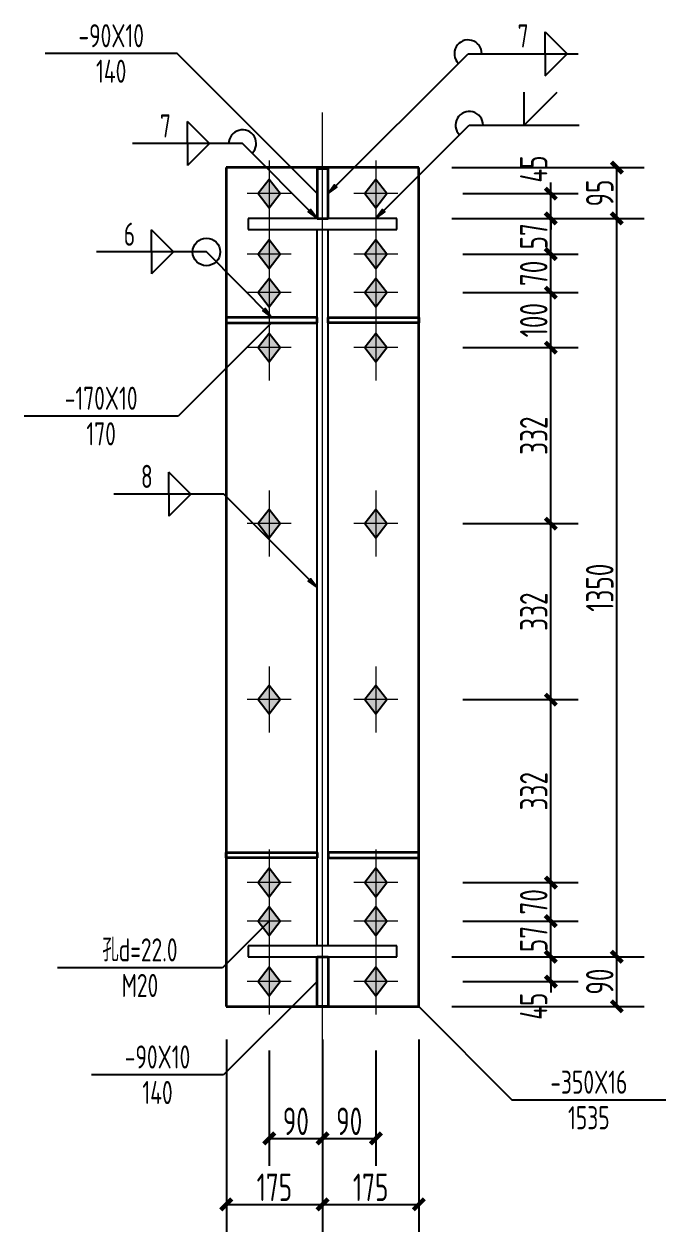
# Model space of a CAD drawing. Extents: x 69728788 to 150676229, y 15322671 to 43663798.
# Drawn here: x 75128765 to 75134599, y 19551606 to 19562585 of the extents above; entities that cross this region are included whole.
import ezdxf
from ezdxf.enums import TextEntityAlignment as Align

# ---------------------------------------------------------------- set-up
doc = ezdxf.new("R2010")
doc.units = 0
doc.header["$LTSCALE"] = 1000
doc.header["$MEASUREMENT"] = 0
doc.linetypes.add('线型6', pattern=[8.75, 5, -1.25, 1.25, -1.25])
doc.layers.get('0').update_dxf_attribs({"linetype": 'CONTINUOUS'})
doc.layers.get('DEFPOINTS').update_dxf_attribs({"linetype": 'CONTINUOUS'})
for name, color, linetype in [('10', 7, 'CONTINUOUS'), ('尺寸标注', 253, 'CONTINUOUS'), ('焊缝标注', 253, 'CONTINUOUS'), ('螺栓孔标注', 253, 'CONTINUOUS'), ('钢板标注', 253, 'CONTINUOUS')]:
    doc.layers.add(name, color=color, linetype=linetype)
doc.layers.add('20', color=2, linetype='CONTINUOUS', lineweight=35)
doc.styles.add('PkpmHz', font='Pkpmeng', dxfattribs={"width": 0.7, "bigfont": 'hztxt'})
doc.dimstyles.new('Pkpm_1.00', dxfattribs={"dimtxt": 250, "dimasz": 100, "dimexe": 250, "dimexo": 0.0625, "dimgap": 30, "dimtad": 1, "dimdec": 0, "dimrnd": 5, "dimzin": 0, "dimdsep": 46, "dimtxsty": 'PkpmHz', "dimblk1": 'ARCHTICK', "dimblk2": 'ARCHTICK', "dimsah": 1, "dimcen": 0.09, "dimadec": 0, "dimazin": 0, "dimtfac": 1, "dimtdec": 0, "dimtmove": 2, "dimatfit": 1, "dimfxl": 1, "dimtolj": 1, "dimtzin": 0, "dimarcsym": 0})

# ---------------------------------------------------------------- blocks, each defined once
blk = doc.blocks.new('_ArchTick')
at = {"color": 0, "linetype": 'ByBlock', "const_width": 0.4}
blk.add_lwpolyline([(-0.5, -0.5), (0.5, 0.5)], dxfattribs=at)
blk = doc.blocks.new('*D696')
at = {"layer": 'DEFPOINTS', "color": 0, "linetype": 'Continuous'}
for p in [(75132353, 19561044), (75133553, 19561044), (75132353, 19560819)]:
    blk.add_point(p, dxfattribs=at)
at = {"layer": '尺寸标注', "color": 0, "linetype": 'Continuous', "lineweight": -2}
for p, q in [((75133553, 19561044), (75133553, 19561144)), ((75132753, 19561044), (75133803, 19561044)), ((75133553, 19560819), (75133553, 19561044)), ((75132753, 19560819), (75133803, 19560819)), ((75133553, 19560819), (75133553, 19560719))]:
    blk.add_line(p, q, dxfattribs=at)
at = {"layer": '尺寸标注', "color": 0, "linetype": 'Continuous', "lineweight": -2, "xscale": 100, "yscale": 100, "zscale": 100}
for p, rotation in [((75133553, 19561044), 270), ((75133553, 19560819), 90)]:
    blk.add_blockref('_ArchTick', p, dxfattribs=dict(at, rotation=rotation))
at = {"layer": '尺寸标注', "color": 0, "linetype": 'Continuous', "insert": (75133397, 19561268), "char_height": 250, "attachment_point": 5, "rotation": 90, "style": 'PkpmHz'}
blk.add_mtext('\\A1;45', dxfattribs=at)
blk = doc.blocks.new('*D697')
at = {"layer": 'DEFPOINTS', "color": 0, "linetype": 'Continuous'}
for p in [(75132353, 19560819), (75133553, 19560819), (75132353, 19560494)]:
    blk.add_point(p, dxfattribs=at)
at = {"layer": '尺寸标注', "color": 0, "linetype": 'Continuous', "lineweight": -2}
for p, q in [((75132753, 19560819), (75133803, 19560819)), ((75133553, 19560494), (75133553, 19560819)), ((75132753, 19560494), (75133803, 19560494))]:
    blk.add_line(p, q, dxfattribs=at)
at = {"layer": '尺寸标注', "color": 0, "linetype": 'Continuous', "lineweight": -2, "xscale": 100, "yscale": 100, "zscale": 100}
for p, rotation in [((75133553, 19560819), 90), ((75133553, 19560494), 270)]:
    blk.add_blockref('_ArchTick', p, dxfattribs=dict(at, rotation=rotation))
at = {"layer": '尺寸标注', "color": 0, "linetype": 'Continuous', "insert": (75133398, 19560656), "char_height": 250, "attachment_point": 5, "rotation": 90, "style": 'PkpmHz'}
blk.add_mtext('\\A1;57', dxfattribs=at)
blk = doc.blocks.new('*D698')
at = {"layer": 'DEFPOINTS', "color": 0, "linetype": 'Continuous'}
for p in [(75132353, 19560144), (75133553, 19560144), (75132353, 19559644)]:
    blk.add_point(p, dxfattribs=at)
at = {"layer": '尺寸标注', "color": 0, "linetype": 'Continuous', "lineweight": -2}
for p, q in [((75132753, 19560144), (75133803, 19560144)), ((75133553, 19559644), (75133553, 19560144)), ((75132753, 19559644), (75133803, 19559644))]:
    blk.add_line(p, q, dxfattribs=at)
at = {"layer": '尺寸标注', "color": 0, "linetype": 'Continuous', "lineweight": -2, "xscale": 100, "yscale": 100, "zscale": 100}
for p, rotation in [((75133553, 19560144), 90), ((75133553, 19559644), 270)]:
    blk.add_blockref('_ArchTick', p, dxfattribs=dict(at, rotation=rotation))
at = {"layer": '尺寸标注', "color": 0, "linetype": 'Continuous', "insert": (75133398, 19559894), "char_height": 250, "attachment_point": 5, "rotation": 90, "style": 'PkpmHz'}
blk.add_mtext('\\A1;100', dxfattribs=at)
blk = doc.blocks.new('*D699')
at = {"layer": 'DEFPOINTS', "color": 0, "linetype": 'Continuous'}
for p in [(75132353, 19560494), (75133553, 19560494), (75132353, 19560144)]:
    blk.add_point(p, dxfattribs=at)
at = {"layer": '尺寸标注', "color": 0, "linetype": 'Continuous', "lineweight": -2}
for p, q in [((75132753, 19560494), (75133803, 19560494)), ((75133553, 19560144), (75133553, 19560494)), ((75132753, 19560144), (75133803, 19560144))]:
    blk.add_line(p, q, dxfattribs=at)
at = {"layer": '尺寸标注', "color": 0, "linetype": 'Continuous', "lineweight": -2, "xscale": 100, "yscale": 100, "zscale": 100}
for p, rotation in [((75133553, 19560494), 90), ((75133553, 19560144), 270)]:
    blk.add_blockref('_ArchTick', p, dxfattribs=dict(at, rotation=rotation))
at = {"layer": '尺寸标注', "color": 0, "linetype": 'Continuous', "insert": (75133398, 19560319), "char_height": 250, "attachment_point": 5, "rotation": 90, "style": 'PkpmHz'}
blk.add_mtext('\\A1;70', dxfattribs=at)
blk = doc.blocks.new('*D700')
at = {"layer": 'DEFPOINTS', "color": 0, "linetype": 'Continuous'}
for p in [(75132353, 19554106), (75133553, 19554106), (75132353, 19553881)]:
    blk.add_point(p, dxfattribs=at)
at = {"layer": '尺寸标注', "color": 0, "linetype": 'Continuous', "lineweight": -2}
for p, q in [((75133553, 19554106), (75133553, 19554206)), ((75132753, 19554106), (75133803, 19554106)), ((75133553, 19553881), (75133553, 19554106)), ((75132753, 19553881), (75133803, 19553881)), ((75133553, 19553881), (75133553, 19553781))]:
    blk.add_line(p, q, dxfattribs=at)
at = {"layer": '尺寸标注', "color": 0, "linetype": 'Continuous', "lineweight": -2, "xscale": 100, "yscale": 100, "zscale": 100}
for p, rotation in [((75133553, 19554106), 270), ((75133553, 19553881), 90)]:
    blk.add_blockref('_ArchTick', p, dxfattribs=dict(at, rotation=rotation))
at = {"layer": '尺寸标注', "color": 0, "linetype": 'Continuous', "insert": (75133397, 19553657), "char_height": 250, "attachment_point": 5, "rotation": 90, "style": 'PkpmHz'}
blk.add_mtext('\\A1;45', dxfattribs=at)
blk = doc.blocks.new('*D701')
at = {"layer": 'DEFPOINTS', "color": 0, "linetype": 'Continuous'}
for p in [(75132353, 19554431), (75133553, 19554431), (75132353, 19554106)]:
    blk.add_point(p, dxfattribs=at)
at = {"layer": '尺寸标注', "color": 0, "linetype": 'Continuous', "lineweight": -2}
for p, q in [((75132753, 19554431), (75133803, 19554431)), ((75133553, 19554106), (75133553, 19554431)), ((75132753, 19554106), (75133803, 19554106))]:
    blk.add_line(p, q, dxfattribs=at)
at = {"layer": '尺寸标注', "color": 0, "linetype": 'Continuous', "lineweight": -2, "xscale": 100, "yscale": 100, "zscale": 100}
for p, rotation in [((75133553, 19554431), 90), ((75133553, 19554106), 270)]:
    blk.add_blockref('_ArchTick', p, dxfattribs=dict(at, rotation=rotation))
at = {"layer": '尺寸标注', "color": 0, "linetype": 'Continuous', "insert": (75133398, 19554268), "char_height": 250, "attachment_point": 5, "rotation": 90, "style": 'PkpmHz'}
blk.add_mtext('\\A1;57', dxfattribs=at)
blk = doc.blocks.new('*D702')
at = {"layer": 'DEFPOINTS', "color": 0, "linetype": 'Continuous'}
for p in [(75132353, 19554781), (75133553, 19554781), (75132353, 19554431)]:
    blk.add_point(p, dxfattribs=at)
at = {"layer": '尺寸标注', "color": 0, "linetype": 'Continuous', "lineweight": -2}
for p, q in [((75132753, 19554781), (75133803, 19554781)), ((75133553, 19554431), (75133553, 19554781)), ((75132753, 19554431), (75133803, 19554431))]:
    blk.add_line(p, q, dxfattribs=at)
at = {"layer": '尺寸标注', "color": 0, "linetype": 'Continuous', "lineweight": -2, "xscale": 100, "yscale": 100, "zscale": 100}
for p, rotation in [((75133553, 19554781), 90), ((75133553, 19554431), 270)]:
    blk.add_blockref('_ArchTick', p, dxfattribs=dict(at, rotation=rotation))
at = {"layer": '尺寸标注', "color": 0, "linetype": 'Continuous', "insert": (75133398, 19554606), "char_height": 250, "attachment_point": 5, "rotation": 90, "style": 'PkpmHz'}
blk.add_mtext('\\A1;70', dxfattribs=at)
blk = doc.blocks.new('*D703')
at = {"layer": 'DEFPOINTS', "color": 0, "linetype": 'Continuous'}
for p in [(75132353, 19559644), (75133553, 19559644), (75132353, 19558044)]:
    blk.add_point(p, dxfattribs=at)
at = {"layer": '尺寸标注', "color": 0, "linetype": 'Continuous', "lineweight": -2}
for p, q in [((75132753, 19559644), (75133803, 19559644)), ((75133553, 19558044), (75133553, 19559644)), ((75132753, 19558044), (75133803, 19558044))]:
    blk.add_line(p, q, dxfattribs=at)
at = {"layer": '尺寸标注', "color": 0, "linetype": 'Continuous', "lineweight": -2, "xscale": 100, "yscale": 100, "zscale": 100}
for p, rotation in [((75133553, 19559644), 90), ((75133553, 19558044), 270)]:
    blk.add_blockref('_ArchTick', p, dxfattribs=dict(at, rotation=rotation))
at = {"layer": '尺寸标注', "color": 0, "linetype": 'Continuous', "insert": (75133398, 19558844), "char_height": 250, "attachment_point": 5, "rotation": 90, "style": 'PkpmHz'}
blk.add_mtext('\\A1;332', dxfattribs=at)
blk = doc.blocks.new('*D704')
at = {"layer": 'DEFPOINTS', "color": 0, "linetype": 'Continuous'}
for p in [(75132353, 19558044), (75133553, 19558044), (75132353, 19556444)]:
    blk.add_point(p, dxfattribs=at)
at = {"layer": '尺寸标注', "color": 0, "linetype": 'Continuous', "lineweight": -2}
for p, q in [((75132753, 19558044), (75133803, 19558044)), ((75133553, 19556444), (75133553, 19558044)), ((75132753, 19556444), (75133803, 19556444))]:
    blk.add_line(p, q, dxfattribs=at)
at = {"layer": '尺寸标注', "color": 0, "linetype": 'Continuous', "lineweight": -2, "xscale": 100, "yscale": 100, "zscale": 100}
for p, rotation in [((75133553, 19558044), 90), ((75133553, 19556444), 270)]:
    blk.add_blockref('_ArchTick', p, dxfattribs=dict(at, rotation=rotation))
at = {"layer": '尺寸标注', "color": 0, "linetype": 'Continuous', "insert": (75133398, 19557244), "char_height": 250, "attachment_point": 5, "rotation": 90, "style": 'PkpmHz'}
blk.add_mtext('\\A1;332', dxfattribs=at)
blk = doc.blocks.new('*D705')
at = {"layer": 'DEFPOINTS', "color": 0, "linetype": 'Continuous'}
for p in [(75132353, 19556444), (75133553, 19556444), (75132353, 19554781)]:
    blk.add_point(p, dxfattribs=at)
at = {"layer": '尺寸标注', "color": 0, "linetype": 'Continuous', "lineweight": -2}
for p, q in [((75132753, 19556444), (75133803, 19556444)), ((75133553, 19554781), (75133553, 19556444)), ((75132753, 19554781), (75133803, 19554781))]:
    blk.add_line(p, q, dxfattribs=at)
at = {"layer": '尺寸标注', "color": 0, "linetype": 'Continuous', "lineweight": -2, "xscale": 100, "yscale": 100, "zscale": 100}
for p, rotation in [((75133553, 19556444), 90), ((75133553, 19554781), 270)]:
    blk.add_blockref('_ArchTick', p, dxfattribs=dict(at, rotation=rotation))
at = {"layer": '尺寸标注', "color": 0, "linetype": 'Continuous', "insert": (75133398, 19555612), "char_height": 250, "attachment_point": 5, "rotation": 90, "style": 'PkpmHz'}
blk.add_mtext('\\A1;332', dxfattribs=at)
blk = doc.blocks.new('*D706')
at = {"layer": 'DEFPOINTS', "color": 0, "linetype": 'Continuous'}
for p in [(75130993, 19553656), (75131478, 19553656), (75131478, 19552456)]:
    blk.add_point(p, dxfattribs=at)
at = {"layer": '尺寸标注', "color": 0, "linetype": 'Continuous', "lineweight": -2}
for p, q in [((75130993, 19553256), (75130993, 19552206)), ((75131478, 19553256), (75131478, 19552206)), ((75130993, 19552456), (75131478, 19552456))]:
    blk.add_line(p, q, dxfattribs=at)
at = {"layer": '尺寸标注', "color": 0, "linetype": 'Continuous', "lineweight": -2, "xscale": 100, "yscale": 100, "zscale": 100, "rotation": 180}
blk.add_blockref('_ArchTick', (75130993, 19552456), dxfattribs=at)
at = {"layer": '尺寸标注', "color": 0, "linetype": 'Continuous', "lineweight": -2, "xscale": 100, "yscale": 100, "zscale": 100}
blk.add_blockref('_ArchTick', (75131478, 19552456), dxfattribs=at)
at = {"layer": '尺寸标注', "color": 0, "linetype": 'Continuous', "insert": (75131235, 19552611), "char_height": 250, "attachment_point": 5, "style": 'PkpmHz'}
blk.add_mtext('\\A1;90', dxfattribs=at)
blk = doc.blocks.new('*D707')
at = {"layer": 'DEFPOINTS', "color": 0, "linetype": 'Continuous'}
for p in [(75131478, 19553656), (75131963, 19553656), (75131963, 19552456)]:
    blk.add_point(p, dxfattribs=at)
at = {"layer": '尺寸标注', "color": 0, "linetype": 'Continuous', "lineweight": -2}
for p, q in [((75131478, 19553256), (75131478, 19552206)), ((75131963, 19553256), (75131963, 19552206)), ((75131478, 19552456), (75131963, 19552456))]:
    blk.add_line(p, q, dxfattribs=at)
at = {"layer": '尺寸标注', "color": 0, "linetype": 'Continuous', "lineweight": -2, "xscale": 100, "yscale": 100, "zscale": 100, "rotation": 180}
blk.add_blockref('_ArchTick', (75131478, 19552456), dxfattribs=at)
at = {"layer": '尺寸标注', "color": 0, "linetype": 'Continuous', "lineweight": -2, "xscale": 100, "yscale": 100, "zscale": 100}
blk.add_blockref('_ArchTick', (75131963, 19552456), dxfattribs=at)
at = {"layer": '尺寸标注', "color": 0, "linetype": 'Continuous', "insert": (75131720, 19552611), "char_height": 250, "attachment_point": 5, "style": 'PkpmHz'}
blk.add_mtext('\\A1;90', dxfattribs=at)
blk = doc.blocks.new('*D708')
at = {"layer": 'DEFPOINTS', "color": 0, "linetype": 'Continuous'}
for p in [(75130603, 19553656), (75131478, 19553656), (75131478, 19551856)]:
    blk.add_point(p, dxfattribs=at)
at = {"layer": '尺寸标注', "color": 0, "linetype": 'Continuous', "lineweight": -2}
for p, q in [((75130603, 19553356), (75130603, 19551606)), ((75131478, 19553356), (75131478, 19551606)), ((75130603, 19551856), (75131478, 19551856))]:
    blk.add_line(p, q, dxfattribs=at)
at = {"layer": '尺寸标注', "color": 0, "linetype": 'Continuous', "lineweight": -2, "xscale": 100, "yscale": 100, "zscale": 100, "rotation": 180}
blk.add_blockref('_ArchTick', (75130603, 19551856), dxfattribs=at)
at = {"layer": '尺寸标注', "color": 0, "linetype": 'Continuous', "lineweight": -2, "xscale": 100, "yscale": 100, "zscale": 100}
blk.add_blockref('_ArchTick', (75131478, 19551856), dxfattribs=at)
at = {"layer": '尺寸标注', "color": 0, "linetype": 'Continuous', "insert": (75131040, 19552011), "char_height": 250, "attachment_point": 5, "style": 'PkpmHz'}
blk.add_mtext('\\A1;175', dxfattribs=at)
blk = doc.blocks.new('*D709')
at = {"layer": 'DEFPOINTS', "color": 0, "linetype": 'Continuous'}
for p in [(75131478, 19553656), (75132353, 19553656), (75132353, 19551856)]:
    blk.add_point(p, dxfattribs=at)
at = {"layer": '尺寸标注', "color": 0, "linetype": 'Continuous', "lineweight": -2}
for p, q in [((75131478, 19553356), (75131478, 19551606)), ((75132353, 19553356), (75132353, 19551606)), ((75131478, 19551856), (75132353, 19551856))]:
    blk.add_line(p, q, dxfattribs=at)
at = {"layer": '尺寸标注', "color": 0, "linetype": 'Continuous', "lineweight": -2, "xscale": 100, "yscale": 100, "zscale": 100, "rotation": 180}
blk.add_blockref('_ArchTick', (75131478, 19551856), dxfattribs=at)
at = {"layer": '尺寸标注', "color": 0, "linetype": 'Continuous', "lineweight": -2, "xscale": 100, "yscale": 100, "zscale": 100}
blk.add_blockref('_ArchTick', (75132353, 19551856), dxfattribs=at)
at = {"layer": '尺寸标注', "color": 0, "linetype": 'Continuous', "insert": (75131915, 19552011), "char_height": 250, "attachment_point": 5, "style": 'PkpmHz'}
blk.add_mtext('\\A1;175', dxfattribs=at)
blk = doc.blocks.new('*D710')
at = {"layer": 'DEFPOINTS', "color": 0, "linetype": 'Continuous'}
for p in [(75132353, 19554106), (75134153, 19554106), (75132353, 19553656)]:
    blk.add_point(p, dxfattribs=at)
at = {"layer": '尺寸标注', "color": 0, "linetype": 'Continuous', "lineweight": -2}
for p, q in [((75132653, 19554106), (75134403, 19554106)), ((75134153, 19553656), (75134153, 19554106)), ((75132653, 19553656), (75134403, 19553656))]:
    blk.add_line(p, q, dxfattribs=at)
at = {"layer": '尺寸标注', "color": 0, "linetype": 'Continuous', "lineweight": -2, "xscale": 100, "yscale": 100, "zscale": 100}
for p, rotation in [((75134153, 19554106), 90), ((75134153, 19553656), 270)]:
    blk.add_blockref('_ArchTick', p, dxfattribs=dict(at, rotation=rotation))
at = {"layer": '尺寸标注', "color": 0, "linetype": 'Continuous', "insert": (75133998, 19553881), "char_height": 250, "attachment_point": 5, "rotation": 90, "style": 'PkpmHz'}
blk.add_mtext('\\A1;90', dxfattribs=at)
blk = doc.blocks.new('*D711')
at = {"layer": 'DEFPOINTS', "color": 0, "linetype": 'Continuous'}
for p in [(75132353, 19560819), (75134153, 19560819), (75132353, 19554106)]:
    blk.add_point(p, dxfattribs=at)
at = {"layer": '尺寸标注', "color": 0, "linetype": 'Continuous', "lineweight": -2}
for p, q in [((75132653, 19560819), (75134403, 19560819)), ((75134153, 19554106), (75134153, 19560819)), ((75132653, 19554106), (75134403, 19554106))]:
    blk.add_line(p, q, dxfattribs=at)
at = {"layer": '尺寸标注', "color": 0, "linetype": 'Continuous', "lineweight": -2, "xscale": 100, "yscale": 100, "zscale": 100}
for p, rotation in [((75134153, 19560819), 90), ((75134153, 19554106), 270)]:
    blk.add_blockref('_ArchTick', p, dxfattribs=dict(at, rotation=rotation))
at = {"layer": '尺寸标注', "color": 0, "linetype": 'Continuous', "insert": (75133998, 19557462), "char_height": 250, "attachment_point": 5, "rotation": 90, "style": 'PkpmHz'}
blk.add_mtext('\\A1;1350', dxfattribs=at)
blk = doc.blocks.new('*D712')
at = {"layer": 'DEFPOINTS', "color": 0, "linetype": 'Continuous'}
for p in [(75132353, 19561281), (75134153, 19561281), (75132353, 19560819)]:
    blk.add_point(p, dxfattribs=at)
at = {"layer": '尺寸标注', "color": 0, "linetype": 'Continuous', "lineweight": -2}
for p, q in [((75132653, 19561281), (75134403, 19561281)), ((75134153, 19560819), (75134153, 19561281)), ((75132653, 19560819), (75134403, 19560819))]:
    blk.add_line(p, q, dxfattribs=at)
at = {"layer": '尺寸标注', "color": 0, "linetype": 'Continuous', "lineweight": -2, "xscale": 100, "yscale": 100, "zscale": 100}
for p, rotation in [((75134153, 19561281), 90), ((75134153, 19560819), 270)]:
    blk.add_blockref('_ArchTick', p, dxfattribs=dict(at, rotation=rotation))
at = {"layer": '尺寸标注', "color": 0, "linetype": 'Continuous', "insert": (75133998, 19561050), "char_height": 250, "attachment_point": 5, "rotation": 90, "style": 'PkpmHz'}
blk.add_mtext('\\A1;95', dxfattribs=at)

msp = doc.modelspace()

# ---------------------------------------------------------------- hatches: boundary and pattern name
at = {"layer": '10'}
for points in [[(75130992.6, 19561174), (75130892.6, 19561044), (75130992.6, 19560914), (75131092.6, 19561044)], [(75131962.6, 19561174), (75131862.6, 19561044), (75131962.6, 19560914), (75132062.6, 19561044)], [(75130992.6, 19560624), (75130892.6, 19560494), (75130992.6, 19560364), (75131092.6, 19560494)], [(75131962.6, 19560624), (75131862.6, 19560494), (75131962.6, 19560364), (75132062.6, 19560494)], [(75130992.6, 19560274), (75130892.6, 19560144), (75130992.6, 19560014), (75131092.6, 19560144)], [(75131962.6, 19560274), (75131862.6, 19560144), (75131962.6, 19560014), (75132062.6, 19560144)], [(75130992.6, 19559774), (75130892.6, 19559644), (75130992.6, 19559514), (75131092.6, 19559644)], [(75131962.6, 19559774), (75131862.6, 19559644), (75131962.6, 19559514), (75132062.6, 19559644)], [(75130992.6, 19558174), (75130892.6, 19558044), (75130992.6, 19557914), (75131092.6, 19558044)], [(75131962.6, 19558174), (75131862.6, 19558044), (75131962.6, 19557914), (75132062.6, 19558044)], [(75130992.6, 19556574), (75130892.6, 19556444), (75130992.6, 19556314), (75131092.6, 19556444)], [(75131962.6, 19556574), (75131862.6, 19556444), (75131962.6, 19556314), (75132062.6, 19556444)], [(75130992.6, 19554911), (75130892.6, 19554781), (75130992.6, 19554651), (75131092.6, 19554781)], [(75131962.6, 19554911), (75131862.6, 19554781), (75131962.6, 19554651), (75132062.6, 19554781)], [(75130992.6, 19554561), (75130892.6, 19554431), (75130992.6, 19554301), (75131092.6, 19554431)], [(75131962.6, 19554561), (75131862.6, 19554431), (75131962.6, 19554301), (75132062.6, 19554431)], [(75130992.6, 19554011), (75130892.6, 19553881), (75130992.6, 19553751), (75131092.6, 19553881)], [(75131962.6, 19554011), (75131862.6, 19553881), (75131962.6, 19553751), (75132062.6, 19553881)]]:
    msp.add_hatch(color=1, dxfattribs=at).paths.add_polyline_path(points)
at = {"layer": '焊缝标注'}
for points in [[(75131527.6, 19561044), (75131608.9, 19561104.1), (75131587.7, 19561125.3)], [(75131427.6, 19560819), (75131367.6, 19560900.4), (75131346.3, 19560879.2)], [(75131962.6, 19560819), (75132043.9, 19560879.1), (75132022.7, 19560900.3)], [(75131015.1, 19559919), (75130955.1, 19560000.4), (75130933.8, 19559979.2)], [(75131427.6, 19557462.5), (75131367.6, 19557543.9), (75131346.3, 19557522.7)]]:
    msp.add_hatch(color=256, dxfattribs=at).paths.add_polyline_path(points)

# ---------------------------------------------------------------- linework, layer by layer
at = {"layer": '10', "linetype": '线型6', "lineweight": 18, "ltscale": 100}
msp.add_line((75131477.6, 19553156), (75131477.6, 19561781), dxfattribs=at)
at = {"layer": '10', "color": 9, "lineweight": 18, "ltscale": 100}
for p, q in [((75130992.6, 19561344), (75130992.6, 19560744)), ((75131962.6, 19561344), (75131962.6, 19560744)), ((75131192.6, 19561044), (75130792.6, 19561044)), ((75132162.6, 19561044), (75131762.6, 19561044)), ((75130992.6, 19560794), (75130992.6, 19560194)), ((75131962.6, 19560794), (75131962.6, 19560194)), ((75131192.6, 19560494), (75130792.6, 19560494)), ((75130992.6, 19560444), (75130992.6, 19559844)), ((75132162.6, 19560494), (75131762.6, 19560494)), ((75131962.6, 19560444), (75131962.6, 19559844)), ((75131192.6, 19560144), (75130792.6, 19560144)), ((75132162.6, 19560144), (75131762.6, 19560144)), ((75130992.6, 19559944), (75130992.6, 19559344)), ((75131962.6, 19559944), (75131962.6, 19559344)), ((75131192.6, 19559644), (75130792.6, 19559644)), ((75132162.6, 19559644), (75131762.6, 19559644)), ((75130992.6, 19558344), (75130992.6, 19557744)), ((75131962.6, 19558344), (75131962.6, 19557744)), ((75131192.6, 19558044), (75130792.6, 19558044)), ((75132162.6, 19558044), (75131762.6, 19558044)), ((75130992.6, 19556744), (75130992.6, 19556144)), ((75131962.6, 19556744), (75131962.6, 19556144)), ((75131192.6, 19556444), (75130792.6, 19556444)), ((75132162.6, 19556444), (75131762.6, 19556444)), ((75130992.6, 19555081), (75130992.6, 19554481)), ((75131962.6, 19555081), (75131962.6, 19554481)), ((75131192.6, 19554781), (75130792.6, 19554781)), ((75130992.6, 19554731), (75130992.6, 19554131)), ((75132162.6, 19554781), (75131762.6, 19554781)), ((75131962.6, 19554731), (75131962.6, 19554131)), ((75131192.6, 19554431), (75130792.6, 19554431)), ((75132162.6, 19554431), (75131762.6, 19554431)), ((75130992.6, 19554181), (75130992.6, 19553581)), ((75131962.6, 19554181), (75131962.6, 19553581)), ((75131192.6, 19553881), (75130792.6, 19553881)), ((75132162.6, 19553881), (75131762.6, 19553881))]:
    msp.add_line(p, q, dxfattribs=at)
at = {"layer": '10', "color": 3, "ltscale": 100}
for p, q in [((75132152.6, 19560819), (75130802.6, 19560819)), ((75130802.6, 19560819), (75130802.6, 19560719)), ((75132152.6, 19560719), (75132152.6, 19560819)), ((75130802.6, 19560719), (75132152.6, 19560719)), ((75131427.6, 19554206), (75131427.6, 19560719)), ((75131527.6, 19554206), (75131527.6, 19560719)), ((75132152.6, 19554206), (75130802.6, 19554206)), ((75130802.6, 19554206), (75130802.6, 19554106)), ((75132152.6, 19554106), (75132152.6, 19554206)), ((75130802.6, 19554106), (75132152.6, 19554106))]:
    msp.add_line(p, q, dxfattribs=at)
at = {"layer": '10', "color": 1, "linetype": 'Continuous'}
for points in [[(75130992.6, 19561174), (75130892.6, 19561044), (75130992.6, 19560914), (75131092.6, 19561044)], [(75131962.6, 19561174), (75131862.6, 19561044), (75131962.6, 19560914), (75132062.6, 19561044)], [(75130992.6, 19560624), (75130892.6, 19560494), (75130992.6, 19560364), (75131092.6, 19560494)], [(75131962.6, 19560624), (75131862.6, 19560494), (75131962.6, 19560364), (75132062.6, 19560494)], [(75130992.6, 19560274), (75130892.6, 19560144), (75130992.6, 19560014), (75131092.6, 19560144)], [(75131962.6, 19560274), (75131862.6, 19560144), (75131962.6, 19560014), (75132062.6, 19560144)], [(75130992.6, 19559774), (75130892.6, 19559644), (75130992.6, 19559514), (75131092.6, 19559644)], [(75131962.6, 19559774), (75131862.6, 19559644), (75131962.6, 19559514), (75132062.6, 19559644)], [(75130992.6, 19558174), (75130892.6, 19558044), (75130992.6, 19557914), (75131092.6, 19558044)], [(75131962.6, 19558174), (75131862.6, 19558044), (75131962.6, 19557914), (75132062.6, 19558044)], [(75130992.6, 19556574), (75130892.6, 19556444), (75130992.6, 19556314), (75131092.6, 19556444)], [(75131962.6, 19556574), (75131862.6, 19556444), (75131962.6, 19556314), (75132062.6, 19556444)], [(75130992.6, 19554911), (75130892.6, 19554781), (75130992.6, 19554651), (75131092.6, 19554781)], [(75131962.6, 19554911), (75131862.6, 19554781), (75131962.6, 19554651), (75132062.6, 19554781)], [(75130992.6, 19554561), (75130892.6, 19554431), (75130992.6, 19554301), (75131092.6, 19554431)], [(75131962.6, 19554561), (75131862.6, 19554431), (75131962.6, 19554301), (75132062.6, 19554431)], [(75130992.6, 19554011), (75130892.6, 19553881), (75130992.6, 19553751), (75131092.6, 19553881)], [(75131962.6, 19554011), (75131862.6, 19553881), (75131962.6, 19553751), (75132062.6, 19553881)]]:
    msp.add_lwpolyline(points, close=True, dxfattribs=at)
at = {"layer": '20', "ltscale": 100}
for p, q in [((75132352.6, 19561281), (75130602.6, 19561281)), ((75130602.6, 19561281), (75130602.6, 19553656)), ((75131527.6, 19561269), (75131427.6, 19561269)), ((75131427.6, 19561269), (75131427.6, 19560819)), ((75131527.6, 19560819), (75131527.6, 19561269)), ((75132352.6, 19553656), (75132352.6, 19561281)), ((75131427.6, 19560819), (75131527.6, 19560819)), ((75131427.6, 19559919), (75130602.6, 19559919)), ((75130602.6, 19559919), (75130602.6, 19559869)), ((75131427.6, 19559869), (75131427.6, 19559919)), ((75131527.6, 19559919), (75132352.6, 19559919)), ((75131527.6, 19559869), (75131527.6, 19559919)), ((75132352.6, 19559919), (75132352.6, 19559869)), ((75130602.6, 19559869), (75131427.6, 19559869)), ((75132352.6, 19559869), (75131527.6, 19559869)), ((75130602.6, 19555006), (75130602.6, 19555056)), ((75130602.6, 19555056), (75131427.6, 19555056)), ((75131427.6, 19555056), (75131427.6, 19555006)), ((75132352.6, 19555056), (75131527.6, 19555056)), ((75131527.6, 19555056), (75131527.6, 19555006)), ((75132352.6, 19555006), (75132352.6, 19555056)), ((75131427.6, 19555006), (75130602.6, 19555006)), ((75131527.6, 19555006), (75132352.6, 19555006)), ((75131427.6, 19554106), (75131527.6, 19554106)), ((75131427.6, 19553656), (75131427.6, 19554106)), ((75131527.6, 19554106), (75131527.6, 19553656)), ((75130602.6, 19553656), (75132352.6, 19553656)), ((75131527.6, 19553656), (75131427.6, 19553656))]:
    msp.add_line(p, q, dxfattribs=at)
at = {"layer": '焊缝标注', "ltscale": 100}
for p, q in [((75133500.9, 19562516.3), (75133700.9, 19562316.3)), ((75133500.9, 19562316.3), (75133500.9, 19562516.3)), ((75131527.6, 19561044), (75132800.9, 19562316.3)), ((75132800.9, 19562316.3), (75133800.9, 19562316.3)), ((75133500.9, 19562116.3), (75133700.9, 19562316.3)), ((75133500.9, 19562316.3), (75133500.9, 19562116.3)), ((75133311.5, 19561667.2), (75133311.5, 19561967.2)), ((75133311.5, 19561667.2), (75133611.5, 19561967.2)), ((75130449.6, 19561498.6), (75130249.6, 19561698.6)), ((75130249.6, 19561498.6), (75130249.6, 19561698.6)), ((75131962.6, 19560819), (75132811.5, 19561667.2)), ((75132811.5, 19561667.2), (75133811.5, 19561667.2)), ((75130749.6, 19561498.6), (75129749.6, 19561498.6)), ((75130449.6, 19561498.6), (75130249.6, 19561298.6)), ((75130249.6, 19561498.6), (75130249.6, 19561298.6)), ((75131427.6, 19560819), (75130749.6, 19561498.6)), ((75130121.8, 19560513.7), (75129921.8, 19560713.7)), ((75129921.8, 19560513.7), (75129921.8, 19560713.7)), ((75130421.8, 19560513.7), (75129421.8, 19560513.7)), ((75130121.8, 19560513.7), (75129921.8, 19560313.7)), ((75129921.8, 19560513.7), (75129921.8, 19560313.7)), ((75131015.1, 19559919), (75130421.8, 19560513.7)), ((75130280.1, 19558312), (75130080.1, 19558512)), ((75130080.1, 19558312), (75130080.1, 19558512)), ((75130580.1, 19558312), (75129580.1, 19558312)), ((75130280.1, 19558312), (75130080.1, 19558112)), ((75130080.1, 19558312), (75130080.1, 19558112)), ((75131427.6, 19557462.5), (75130580.1, 19558312))]:
    msp.add_line(p, q, dxfattribs=at)
at = {"layer": '焊缝标注', "linetype": 'Continuous'}
for points in [[(75131527.6, 19561044), (75131608.9, 19561104.1), (75131587.7, 19561125.3)], [(75131427.6, 19560819), (75131367.6, 19560900.4), (75131346.3, 19560879.2)], [(75131962.6, 19560819), (75132043.9, 19560879.1), (75132022.7, 19560900.3)], [(75131015.1, 19559919), (75130955.1, 19560000.4), (75130933.8, 19559979.2)], [(75131427.6, 19557462.5), (75131367.6, 19557543.9), (75131346.3, 19557522.7)]]:
    msp.add_lwpolyline(points, close=True, dxfattribs=at)
at = {"layer": '焊缝标注', "ltscale": 100}
msp.add_circle((75130421.8, 19560513.7), 125, dxfattribs=at)
for centre, start, end in [((75132800.9, 19562316.3), 0, 224.97719), ((75132811.5, 19561667.2), 0, 224.97719), ((75130749.6, 19561498.6), 314.93155, 180)]:
    msp.add_arc(centre, 125, start, end, dxfattribs=at)
at = {"layer": '螺栓孔标注', "ltscale": 100}
for p, q in [((75130992.6, 19554431), (75130567.5, 19554007.5)), ((75130567.5, 19554007.5), (75129067.5, 19554007.5))]:
    msp.add_line(p, q, dxfattribs=at)
at = {"layer": '螺栓孔标注', "ltscale": 100, "const_width": 10}
msp.add_lwpolyline([(75130997.6, 19554431, 1), (75130987.6, 19554431, 1)], format="xyb", close=True, dxfattribs=at)
at = {"layer": '钢板标注', "ltscale": 100}
for p, q in [((75130156.3, 19562318.3), (75128956.3, 19562318.3)), ((75131427.6, 19561044), (75130156.3, 19562318.3)), ((75131015.1, 19559869), (75130164.9, 19559022.1)), ((75130164.9, 19559022.1), (75128764.9, 19559022.1)), ((75131427.6, 19553881), (75130577.4, 19553034.1)), ((75132352.6, 19553656), (75133198.7, 19552805.1)), ((75130577.4, 19553034.1), (75129377.4, 19553034.1)), ((75133198.7, 19552805.1), (75134598.7, 19552805.1))]:
    msp.add_line(p, q, dxfattribs=at)
at = {"layer": '钢板标注', "ltscale": 100, "const_width": 10}
for points in [[(75131432.6, 19561044, 1), (75131422.6, 19561044, 1)], [(75131020.1, 19559869, 1), (75131010.1, 19559869, 1)], [(75131432.6, 19553881, 1), (75131422.6, 19553881, 1)], [(75132357.6, 19553656, 1), (75132347.6, 19553656, 1)]]:
    msp.add_lwpolyline(points, format="xyb", close=True, dxfattribs=at)

# ---------------------------------------------------------------- texts
at = {"layer": '焊缝标注', "style": 'PkpmHz', "width": 0.71}
for s, p in [('7', (75133300.9, 19562372.9)), ('7', (75130049.6, 19561555.2)), ('6', (75129721.8, 19560570.3)), ('8', (75129880.1, 19558368.6))]:
    msp.add_text(s, height=210, dxfattribs=at).set_placement(p, align=Align.CENTER)
at = {"layer": '螺栓孔标注', "style": 'PkpmHz', "width": 0.71}
msp.add_text('孔d=22.0', height=210, dxfattribs=at).set_placement((75129817.5, 19554064.2), align=Align.CENTER)
msp.add_text('M20', height=210, dxfattribs=at).set_placement((75129817.5, 19553950.9), align=Align.TOP_CENTER)
at = {"layer": '钢板标注', "style": 'PkpmHz', "width": 0.71}
for s, p in [('-90X10', (75129556.3, 19562374.9)), ('-170X10', (75129464.9, 19559078.8)), ('-90X10', (75129977.4, 19553090.7)), ('-350X16', (75133898.7, 19552861.7))]:
    msp.add_text(s, height=210, dxfattribs=at).set_placement(p, align=Align.CENTER)
for s, p in [('140', (75129556.3, 19562261.7)), ('170', (75129464.9, 19558965.5)), ('140', (75129977.4, 19552977.5)), ('1535', (75133898.7, 19552748.5))]:
    msp.add_text(s, height=210, dxfattribs=at).set_placement(p, align=Align.TOP_CENTER)

# ---------------------------------------------------------------- dimensions: what is measured, and where the dimension line sits
at = {"layer": '尺寸标注', "linetype": 'Continuous'}
for base, p1, p2, picture, middle in [((75133552.6, 19561044), (75132352.6, 19560819), (75132352.6, 19561044), '*D696', (75133397.3, 19561267.6)), ((75133552.6, 19554106), (75132352.6, 19553881), (75132352.6, 19554106), '*D700', (75133397.3, 19553657.3))]:
    dim = msp.add_linear_dim(base=base, p1=p1, p2=p2, angle=90, text='45', dimstyle='Pkpm_1.00', override={"dimexo": 400, "dimtih": 0, "dimtoh": 0}, dxfattribs=at)
    dim.commit()
    dim.dimension.update_dxf_attribs({"geometry": picture, "text_midpoint": middle, "dimtype": 160})
for base, p1, p2, text, override, picture, middle in [((75134152.6, 19561281), (75132352.6, 19560819), (75132352.6, 19561281), '95', {"dimexo": 300, "dimtih": 0, "dimtoh": 0}, '*D712', (75133997.6, 19561050)), ((75133552.6, 19560819), (75132352.6, 19560494), (75132352.6, 19560819), '57', {"dimexo": 400, "dimtih": 0, "dimtoh": 0}, '*D697', (75133397.6, 19560656.5)), ((75134152.6, 19560819), (75132352.6, 19554106), (75132352.6, 19560819), '1350', {"dimexo": 300, "dimtih": 0, "dimtoh": 0}, '*D711', (75133997.6, 19557462.5)), ((75133552.6, 19560494), (75132352.6, 19560144), (75132352.6, 19560494), '70', {"dimexo": 400, "dimtih": 0, "dimtoh": 0}, '*D699', (75133397.6, 19560319)), ((75133552.6, 19560144), (75132352.6, 19559644), (75132352.6, 19560144), '100', {"dimexo": 400, "dimtih": 0, "dimtoh": 0}, '*D698', (75133397.6, 19559894)), ((75133552.6, 19559644), (75132352.6, 19558044), (75132352.6, 19559644), '332', {"dimexo": 400, "dimtih": 0, "dimtoh": 0}, '*D703', (75133397.6, 19558844)), ((75133552.6, 19558044), (75132352.6, 19556444), (75132352.6, 19558044), '332', {"dimexo": 400, "dimtih": 0, "dimtoh": 0}, '*D704', (75133397.6, 19557244)), ((75133552.6, 19556444), (75132352.6, 19554781), (75132352.6, 19556444), '332', {"dimexo": 400, "dimtih": 0, "dimtoh": 0}, '*D705', (75133397.6, 19555612.5)), ((75133552.6, 19554781), (75132352.6, 19554431), (75132352.6, 19554781), '70', {"dimexo": 400, "dimtih": 0, "dimtoh": 0}, '*D702', (75133397.6, 19554606)), ((75133552.6, 19554431), (75132352.6, 19554106), (75132352.6, 19554431), '57', {"dimexo": 400, "dimtih": 0, "dimtoh": 0}, '*D701', (75133397.6, 19554268.5)), ((75134152.6, 19554106), (75132352.6, 19553656), (75132352.6, 19554106), '90', {"dimexo": 300, "dimtih": 0, "dimtoh": 0}, '*D710', (75133997.6, 19553881))]:
    dim = msp.add_linear_dim(base=base, p1=p1, p2=p2, angle=90, text=text, dimstyle='Pkpm_1.00', override=override, dxfattribs=at)
    dim.commit()
    dim.dimension.update_dxf_attribs({"geometry": picture, "text_midpoint": middle})
for base, p1, p2, text, override, picture, middle in [((75131477.6, 19551856), (75130602.6, 19553656), (75131477.6, 19553656), '175', {"dimexo": 300, "dimtih": 0, "dimtoh": 0}, '*D708', (75131040.1, 19552011)), ((75131477.6, 19552456), (75130992.6, 19553656), (75131477.6, 19553656), '90', {"dimexo": 400, "dimtih": 0, "dimtoh": 0}, '*D706', (75131235.1, 19552611)), ((75131962.6, 19552456), (75131477.6, 19553656), (75131962.6, 19553656), '90', {"dimexo": 400, "dimtih": 0, "dimtoh": 0}, '*D707', (75131720.1, 19552611)), ((75132352.6, 19551856), (75131477.6, 19553656), (75132352.6, 19553656), '175', {"dimexo": 300, "dimtih": 0, "dimtoh": 0}, '*D709', (75131915.1, 19552011))]:
    dim = msp.add_linear_dim(base=base, p1=p1, p2=p2, text=text, dimstyle='Pkpm_1.00', override=override, dxfattribs=at)
    dim.commit()
    dim.dimension.update_dxf_attribs({"geometry": picture, "text_midpoint": middle})

doc.saveas('drawing.dxf')
